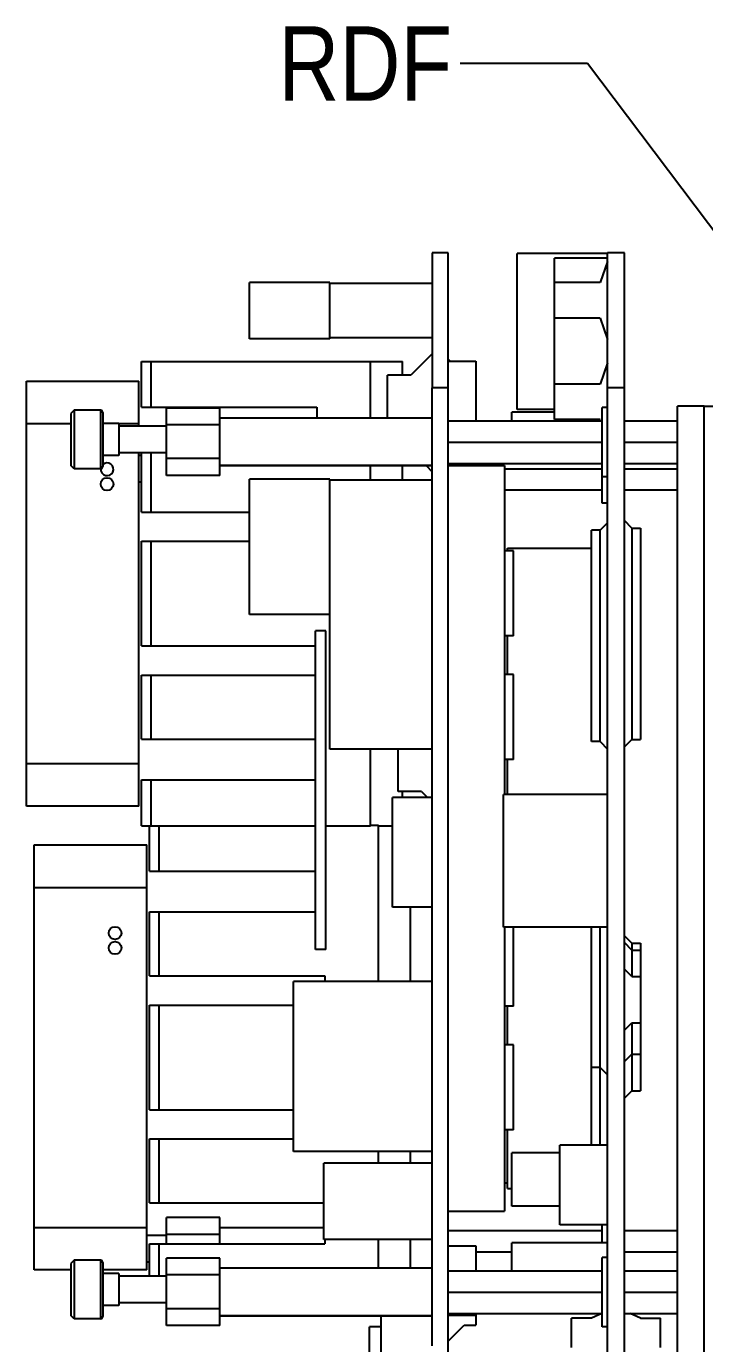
# Model space of a CAD drawing. Header units: millimetres. Extents: x 0 to 594, y 0 to 420.
# Drawn here: x 272 to 303.9, y 207.5 to 269.5 of the extents above; entities that cross this region are included whole.
import ezdxf

# ---------------------------------------------------------------- set-up
doc = ezdxf.new("R2010")
doc.units = ezdxf.units.MM
doc.header["$LTSCALE"] = 32.67
doc.layers.get('0').update_dxf_attribs({"linetype": 'CONTINUOUS'})
for name, color, linetype in [('7_ALL_FEATURES', 7, 'CONTINUOUS'), ('AXIS', 7, 'CONTINUOUS'), ('NOTE', 7, 'CONTINUOUS')]:
    doc.layers.add(name, color=color, linetype=linetype)
doc.styles.get("Standard").update_dxf_attribs({"font": 'txt', "width": 0.85})
doc.styles.add('TEXTSTYLE_2', font='txt', dxfattribs={"width": 0.85})
doc.dimstyles.get("Standard").update_dxf_attribs({"dimtxt": 3.5, "dimasz": 3.5, "dimexe": 1.5, "dimexo": 1, "dimtad": 1, "dimtxsty": 'STANDARD', "dimblk": '_FILLED', "dimblk1": '_FILLED', "dimblk2": '_FILLED', "dimcen": 0.09, "dimadec": 0, "dimazin": 0, "dimtol": 1, "dimtp": 0.01, "dimtm": 0.01, "dimtfac": 1, "dimtofl": 0, "dimtmove": 0, "dimatfit": 3, "dimldrblk": '_FILLED', "dimfxl": 1, "dimtolj": 1, "dimarcsym": 0})

# ---------------------------------------------------------------- blocks, each defined once
blk = doc.blocks.new('_FILLED')
at = {"color": 0, "linetype": 'BYBLOCK'}
blk.add_solid([(0, 0), (-1, 0.214), (-1, -0.214)], dxfattribs=at)

msp = doc.modelspace()

# ---------------------------------------------------------------- linework, layer by layer
at = {"color": 7, "linetype": 'CONTINUOUS'}
for p, q in [((291.061, 258.841), (291.061, 252.491)), ((291.811, 258.841), (291.061, 258.841)), ((291.811, 201.056), (291.811, 258.841)), ((299.311, 201.056), (299.311, 258.841)), ((300.111, 258.841), (299.311, 258.841)), ((300.111, 201.056), (300.111, 258.841)), ((277.261, 250.681), (277.261, 252.806)), ((291.811, 252.491), (291.061, 252.491)), ((300.111, 252.491), (299.311, 252.491)), ((274.209, 251.431), (274.059, 251.281)), ((274.059, 251.281), (274.059, 248.831)), ((274.209, 251.431), (274.209, 248.681)), ((275.452, 251.431), (274.209, 251.431)), ((275.452, 251.431), (275.452, 248.681)), ((275.559, 251.324), (275.559, 248.789)), ((278.561, 248.364), (278.561, 251.539)), ((281.061, 251.539), (278.561, 251.539)), ((281.061, 248.364), (281.061, 251.539)), ((299.061, 247.056), (299.061, 251.556)), ((299.311, 251.556), (299.061, 251.556)), ((276.309, 250.806), (275.559, 250.806)), ((276.309, 250.806), (276.309, 249.306)), ((278.561, 250.681), (276.309, 250.681)), ((281.061, 250.745), (278.561, 250.745)), ((291.811, 250.931), (299.061, 250.931)), ((300.111, 250.931), (302.611, 250.931)), ((291.811, 249.931), (299.061, 249.931)), ((300.111, 249.931), (302.611, 249.931)), ((276.309, 249.306), (275.559, 249.306)), ((278.561, 249.431), (276.309, 249.431)), ((277.261, 232.806), (277.261, 249.431)), ((277.386, 249.306), (277.261, 249.306)), ((274.209, 248.681), (274.059, 248.831)), ((275.452, 248.681), (274.209, 248.681)), ((281.061, 249.157), (278.561, 249.157)), ((291.061, 248.826), (281.061, 248.826)), ((291.811, 248.931), (299.061, 248.931)), ((294.461, 248.681), (299.061, 248.681)), ((300.111, 248.931), (302.611, 248.931)), ((300.111, 248.681), (302.611, 248.681)), ((277.386, 248.056), (277.261, 248.056)), ((281.061, 248.364), (278.561, 248.364)), ((299.311, 248.306), (299.061, 248.306)), ((294.461, 247.681), (299.061, 247.681)), ((300.111, 247.681), (302.611, 247.681)), ((299.311, 247.056), (299.061, 247.056)), ((285.561, 226.056), (285.561, 241.056)), ((286.061, 241.056), (285.561, 241.056)), ((286.061, 226.056), (286.061, 241.056)), ((277.636, 210.981), (277.636, 230.981)), ((286.061, 226.056), (285.561, 226.056)), ((278.561, 212.214), (278.561, 213.439)), ((281.061, 213.439), (278.561, 213.439)), ((281.061, 212.214), (281.061, 213.439)), ((281.061, 212.645), (278.561, 212.645)), ((291.811, 212.831), (299.061, 212.831)), ((299.061, 212.256), (299.061, 213.106)), ((300.111, 212.831), (302.611, 212.831)), ((278.561, 212.601), (277.636, 212.601)), ((274.209, 211.431), (274.059, 211.281)), ((274.209, 211.431), (274.209, 208.681)), ((275.452, 211.431), (274.209, 211.431)), ((275.452, 211.431), (275.452, 208.681)), ((278.561, 208.359), (278.561, 211.534)), ((281.061, 211.534), (278.561, 211.534)), ((281.061, 208.359), (281.061, 211.534)), ((293.111, 211.831), (294.811, 211.831)), ((299.061, 208.306), (299.061, 211.556)), ((299.311, 211.556), (299.061, 211.556)), ((300.111, 211.831), (302.611, 211.831)), ((274.059, 211.281), (274.059, 208.831)), ((275.559, 211.324), (275.559, 208.789)), ((276.309, 210.806), (275.559, 210.806)), ((276.309, 210.806), (276.309, 209.306)), ((277.761, 211.351), (277.636, 211.351)), ((291.811, 210.931), (299.061, 210.931)), ((300.111, 210.931), (302.611, 210.931)), ((278.561, 210.681), (276.309, 210.681)), ((281.061, 210.74), (278.561, 210.74)), ((291.811, 209.931), (299.061, 209.931)), ((300.111, 209.931), (302.611, 209.931)), ((276.309, 209.306), (275.559, 209.306)), ((278.561, 209.431), (276.309, 209.431)), ((281.061, 209.152), (278.561, 209.152)), ((291.811, 208.931), (299.061, 208.931)), ((300.111, 208.931), (302.611, 208.931)), ((274.209, 208.681), (274.059, 208.831)), ((275.452, 208.681), (274.209, 208.681)), ((281.061, 208.359), (278.561, 208.359)), ((291.061, 208.821), (281.061, 208.821)), ((299.311, 208.306), (299.061, 208.306))]:
    msp.add_line(p, q, dxfattribs=at)
at = {"color": 3, "linetype": 'CONTINUOUS'}
for p, q in [((302.611, 204.631), (302.611, 251.631)), ((303.861, 251.631), (302.611, 251.631)), ((303.861, 204.631), (303.861, 251.631))]:
    msp.add_line(p, q, dxfattribs=at)
at = {"color": 7, "linetype": 'CONTINUOUS'}
for centre in [(275.761, 247.956), (276.136, 226.831), (276.136, 226.131)]:
    msp.add_circle(centre, 0.3, dxfattribs=at)
for centre, radius, start, end in [((275.452, 251.324), 0.107, 0, 90), ((275.452, 248.789), 0.107, 270, 360), ((275.761, 248.656), 0.3, 175.45823, 133.0036), ((275.452, 211.324), 0.107, 0, 90), ((275.452, 208.789), 0.107, 270, 360)]:
    msp.add_arc(centre, radius, start, end, dxfattribs=at)
at = {"layer": '7_ALL_FEATURES', "color": 7, "linetype": 'CONTINUOUS'}
for p, q in [((295.061, 251.466), (295.061, 258.816)), ((299.311, 258.816), (295.061, 258.816)), ((296.811, 250.991), (296.811, 258.591)), ((299.311, 258.591), (296.811, 258.591)), ((299.311, 258.441), (298.961, 257.441)), ((282.461, 254.791), (282.461, 257.441)), ((286.236, 257.441), (282.461, 257.441)), ((286.236, 254.791), (286.236, 257.441)), ((291.061, 257.391), (286.236, 257.391)), ((298.961, 257.441), (296.811, 257.441)), ((298.961, 255.766), (296.811, 255.766)), ((298.961, 255.766), (299.311, 254.766)), ((286.236, 254.791), (282.461, 254.791)), ((291.061, 254.841), (286.236, 254.841)), ((277.386, 251.574), (277.386, 253.731)), ((277.386, 253.731), (289.661, 253.731)), ((277.837, 251.574), (277.837, 253.731)), ((288.161, 251.076), (288.161, 253.731)), ((289.661, 253.091), (289.661, 253.731)), ((291.061, 254.091), (290.061, 253.091)), ((291.911, 253.741), (291.811, 253.841)), ((291.811, 253.741), (293.111, 253.741)), ((293.111, 253.741), (293.111, 250.931)), ((299.311, 253.666), (298.961, 252.666)), ((288.961, 251.076), (288.961, 253.091)), ((290.061, 253.091), (288.961, 253.091)), ((271.961, 232.806), (271.961, 252.806)), ((271.961, 252.806), (277.261, 252.806)), ((291.061, 207.406), (291.061, 252.491)), ((298.961, 252.666), (296.811, 252.666)), ((277.386, 251.574), (285.631, 251.574)), ((285.631, 251.574), (285.631, 251.076)), ((294.811, 250.931), (294.811, 251.341)), ((296.811, 251.341), (294.811, 251.341)), ((296.811, 251.466), (295.061, 251.466)), ((271.961, 250.806), (274.059, 250.806)), ((276.309, 250.806), (277.261, 250.806)), ((298.961, 250.991), (296.811, 250.991)), ((298.961, 250.991), (298.982, 250.931)), ((277.386, 246.644), (277.386, 249.431)), ((277.837, 246.644), (277.837, 249.431)), ((288.161, 248.141), (288.161, 248.826)), ((289.661, 248.141), (289.661, 248.826)), ((290.771, 248.826), (291.061, 248.536)), ((291.811, 248.841), (294.461, 248.841)), ((294.461, 248.841), (294.461, 233.356)), ((282.461, 241.816), (282.461, 248.191)), ((286.236, 248.191), (282.461, 248.191)), ((286.236, 235.491), (286.236, 248.191)), ((291.061, 248.141), (286.236, 248.141)), ((277.386, 246.644), (282.461, 246.644)), ((298.961, 245.791), (299.311, 246.141)), ((300.461, 245.891), (300.111, 246.241)), ((298.561, 235.841), (298.561, 245.791)), ((298.961, 245.791), (298.561, 245.791)), ((298.961, 235.841), (298.961, 245.791)), ((300.461, 245.891), (300.461, 235.941)), ((300.461, 245.891), (300.861, 245.891)), ((300.861, 245.891), (300.861, 235.941)), ((277.386, 240.344), (277.386, 245.269)), ((277.386, 245.269), (282.461, 245.269)), ((277.837, 240.344), (277.837, 245.269)), ((294.611, 244.816), (294.611, 244.941)), ((294.611, 244.941), (298.561, 244.941)), ((294.886, 244.816), (294.461, 244.816)), ((294.886, 240.816), (294.886, 244.816)), ((286.236, 241.816), (282.461, 241.816)), ((294.886, 240.816), (294.461, 240.816)), ((294.611, 238.996), (294.611, 240.816)), ((277.386, 240.344), (285.561, 240.344)), ((277.386, 235.954), (277.386, 238.969)), ((277.386, 238.969), (285.561, 238.969)), ((277.837, 235.954), (277.837, 238.969)), ((294.886, 238.996), (294.461, 238.996)), ((294.886, 234.996), (294.886, 238.996)), ((277.386, 235.954), (285.561, 235.954)), ((298.961, 235.841), (298.561, 235.841)), ((298.961, 235.841), (299.311, 235.491)), ((300.461, 235.941), (300.111, 235.591)), ((300.461, 235.941), (300.861, 235.941)), ((291.061, 235.491), (286.236, 235.491)), ((288.161, 231.881), (288.161, 235.491)), ((289.461, 233.491), (289.461, 235.491)), ((294.886, 234.996), (294.461, 234.996)), ((294.611, 233.356), (294.611, 234.996)), ((271.961, 234.806), (277.261, 234.806)), ((277.386, 231.881), (277.386, 234.039)), ((277.386, 234.039), (285.561, 234.039)), ((277.837, 231.881), (277.837, 234.039)), ((289.186, 228.056), (289.186, 233.206)), ((291.061, 233.206), (289.186, 233.206)), ((290.561, 233.491), (289.461, 233.491)), ((289.661, 233.206), (289.661, 233.491)), ((290.561, 233.491), (290.846, 233.206)), ((294.411, 227.106), (294.411, 233.356)), ((299.311, 233.356), (294.411, 233.356)), ((277.261, 232.806), (271.961, 232.806)), ((277.386, 231.881), (285.561, 231.881)), ((277.761, 229.749), (277.761, 231.881)), ((278.212, 229.749), (278.212, 231.881)), ((286.061, 231.881), (288.161, 231.881)), ((288.161, 231.906), (288.536, 231.906)), ((288.536, 224.556), (288.536, 231.906)), ((288.536, 231.881), (289.186, 231.881)), ((272.336, 210.981), (272.336, 230.981)), ((272.336, 230.981), (277.636, 230.981)), ((277.761, 229.749), (285.561, 229.749)), ((272.336, 228.981), (277.636, 228.981)), ((277.761, 224.819), (277.761, 227.834)), ((277.761, 227.834), (285.561, 227.834)), ((278.212, 224.819), (278.212, 227.834)), ((291.061, 228.056), (289.186, 228.056)), ((290.036, 224.556), (290.036, 228.056)), ((299.311, 227.106), (294.411, 227.106)), ((294.461, 227.106), (294.461, 213.741)), ((294.886, 223.387), (294.886, 227.106)), ((298.561, 216.856), (298.561, 227.106)), ((298.961, 216.856), (298.961, 227.106)), ((300.461, 226.356), (300.111, 226.706)), ((300.461, 226.031), (300.111, 226.381)), ((300.461, 226.356), (300.461, 224.786)), ((300.461, 226.356), (300.861, 226.356)), ((300.861, 226.356), (300.861, 219.406)), ((300.461, 226.031), (300.861, 226.031)), ((300.461, 224.786), (300.111, 225.136)), ((277.761, 224.819), (286.006, 224.819)), ((284.536, 216.556), (284.536, 224.556)), ((291.061, 224.556), (284.536, 224.556)), ((286.006, 224.819), (286.006, 224.556)), ((300.461, 224.786), (300.861, 224.786)), ((277.761, 218.519), (277.761, 223.444)), ((277.761, 223.444), (284.536, 223.444)), ((278.212, 218.519), (278.212, 223.444)), ((294.886, 223.387), (294.461, 223.387)), ((294.611, 221.566), (294.611, 223.387)), ((300.111, 222.256), (300.461, 222.606)), ((300.461, 222.606), (300.461, 219.406)), ((300.461, 222.606), (300.861, 222.606)), ((294.886, 221.566), (294.461, 221.566)), ((294.886, 217.566), (294.886, 221.566)), ((300.461, 221.131), (300.111, 220.781)), ((300.461, 221.131), (300.861, 221.131)), ((298.961, 220.506), (298.561, 220.506)), ((298.961, 220.506), (299.311, 220.156)), ((300.461, 219.406), (300.111, 219.056)), ((300.461, 219.406), (300.861, 219.406)), ((277.761, 218.519), (284.536, 218.519)), ((277.761, 214.129), (277.761, 217.144)), ((277.761, 217.144), (284.536, 217.144)), ((278.212, 214.129), (278.212, 217.144)), ((294.886, 217.566), (294.461, 217.566)), ((294.611, 214.816), (294.611, 217.566)), ((291.061, 216.556), (284.536, 216.556)), ((288.536, 216.006), (288.536, 216.556)), ((290.036, 216.006), (290.036, 216.556)), ((294.811, 213.981), (294.811, 216.481)), ((297.061, 216.481), (294.811, 216.481)), ((297.061, 213.106), (297.061, 216.856)), ((299.311, 216.856), (297.061, 216.856)), ((285.961, 212.406), (285.961, 216.006)), ((291.061, 216.006), (285.961, 216.006)), ((294.611, 215.056), (294.461, 215.056)), ((294.611, 214.816), (294.811, 214.816)), ((277.761, 214.129), (285.961, 214.129)), ((297.061, 213.981), (294.811, 213.981)), ((291.811, 213.741), (294.461, 213.741)), ((272.336, 212.981), (277.636, 212.981)), ((299.311, 213.106), (297.061, 213.106)), ((277.761, 210.681), (277.761, 212.214)), ((277.761, 212.214), (286.006, 212.214)), ((278.212, 210.681), (278.212, 212.214)), ((291.061, 212.406), (285.961, 212.406)), ((286.006, 212.406), (286.006, 212.214)), ((288.536, 211.071), (288.536, 212.406)), ((290.036, 211.071), (290.036, 212.406)), ((291.811, 212.106), (293.111, 212.106)), ((293.111, 212.106), (293.111, 210.931)), ((294.811, 210.931), (294.811, 212.256)), ((299.311, 212.256), (294.811, 212.256)), ((274.059, 210.981), (272.336, 210.981)), ((277.636, 210.981), (275.559, 210.981)), ((293.111, 208.931), (293.111, 208.374)), ((299.043, 208.931), (298.561, 208.706)), ((300.861, 208.706), (300.379, 208.931)), ((288.111, 206.306), (288.111, 208.306)), ((288.661, 208.306), (288.111, 208.306)), ((288.661, 206.556), (288.661, 208.821)), ((291.811, 208.856), (293.111, 208.856)), ((291.811, 207.624), (292.561, 208.374)), ((292.561, 208.374), (293.111, 208.374)), ((297.611, 207.331), (297.611, 208.706)), ((298.561, 208.706), (297.611, 208.706)), ((300.861, 208.706), (301.811, 208.706)), ((301.811, 207.331), (301.811, 208.706))]:
    msp.add_line(p, q, dxfattribs=at)
at = {"layer": '7_ALL_FEATURES', "color": 3, "linetype": 'CONTINUOUS'}
msp.add_line((303.861, 251.631), (329.764, 251.631), dxfattribs=at)
at = {"layer": 'AXIS', "color": 7, "linetype": 'CONTINUOUS'}
for p, q in [((281.061, 251.076), (291.061, 251.076)), ((281.061, 248.826), (291.061, 248.826)), ((281.061, 212.976), (285.961, 212.976)), ((281.061, 211.071), (291.061, 211.071)), ((281.061, 208.821), (291.061, 208.821))]:
    msp.add_line(p, q, dxfattribs=at)

# ---------------------------------------------------------------- texts
at = {"layer": 'NOTE', "color": 2, "linetype": 'CONTINUOUS', "insert": (283.82, 269.499), "char_height": 3.5, "width": 12.82969, "attachment_point": 1, "line_spacing_factor": 0.9, "style": 'TEXTSTYLE_2'}
msp.add_mtext('RDF', dxfattribs=at)

# ---------------------------------------------------------------- leaders
at = {"layer": 'NOTE', "color": 2, "linetype": 'CONTINUOUS'}
msp.add_leader([(318.171, 241.496), (298.373, 267.749), (292.373, 267.749)], dimstyle='STANDARD', override={"dimtad": 0, "dimldrblk": 'DOT'}, dxfattribs=at)

doc.saveas('drawing.dxf')
